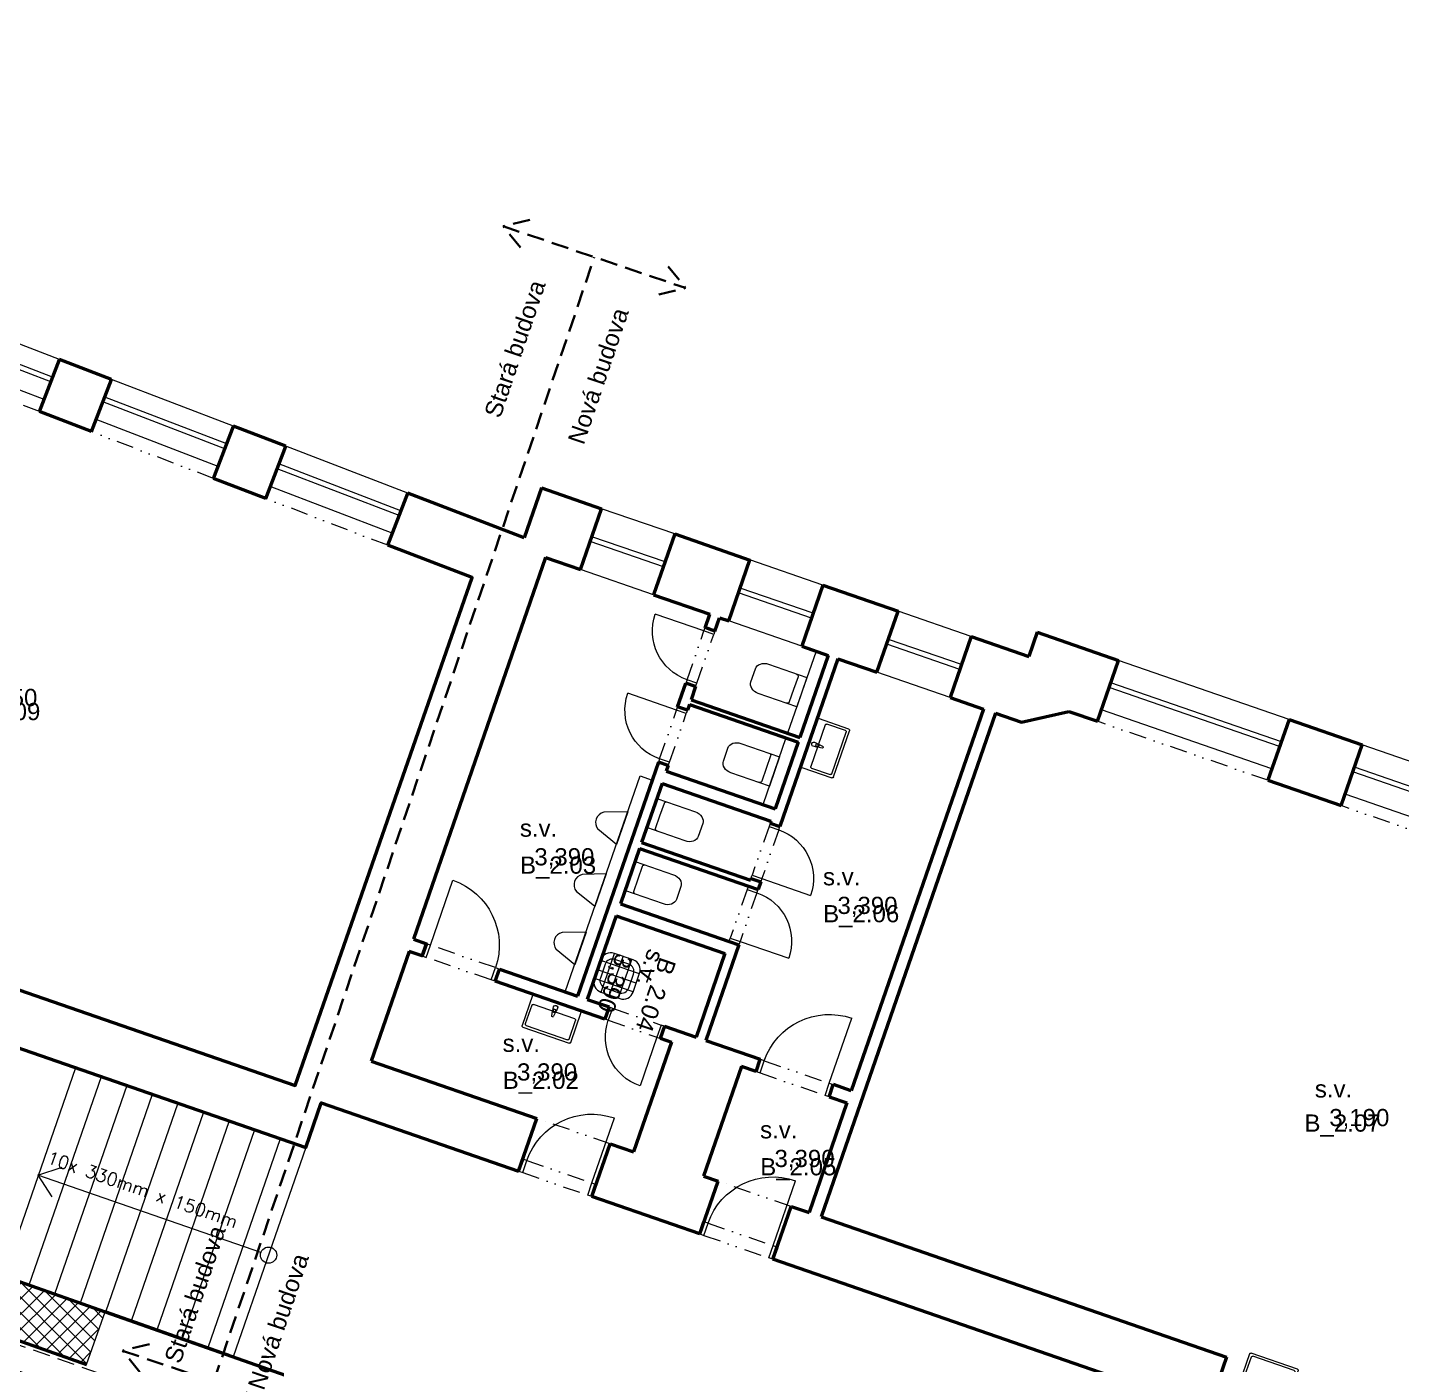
# Model space of a CAD drawing. Header units: millimetres. Extents: x 89194 to 559352, y -753138 to -204019.
# Drawn here: x 346479 to 362466, y -483437 to -467880 of the extents above; entities that cross this region are included whole.
import ezdxf

# ---------------------------------------------------------------- set-up
doc = ezdxf.new("R2010")
doc.units = ezdxf.units.MM
doc.header["$LTSCALE"] = 400
doc.header["$PDMODE"] = 3
for name, pattern in [('DASHED', [0.75, 0.5, -0.25]), ('DIVIDE', [1.25, 0.5, -0.25, 0, -0.25, 0, -0.25]), ('ČÁRKOVANÁ', [0.75, 0.5, -0.25])]:
    doc.linetypes.add(name, pattern=pattern)
for name, color, linetype, lineweight in [('RG_dveře', 3, 'Continuous', 9), ('RG_koty', 7, 'Continuous', 9), ('RG_okna', 3, 'Continuous', 9), ('RG_pohled', 200, 'Continuous', 9), ('RG_popisy', 11, 'Continuous', 9), ('RG_rozhraní mater', 51, 'Continuous', 9), ('RG_schodiště', 94, 'Continuous', 9), ('RG_zařízováky', 4, 'Continuous', 9), ('RG_zdivo nové', 1, 'Continuous', 50), ('RG_zdivo stávající', 30, 'Continuous', 50), ('RG_čerch 2', 6, 'DIVIDE', 9), ('RG_čárkovaně', 40, 'DASHED', 9), ('RG_šrafy', 253, 'Continuous', 9)]:
    doc.layers.add(name, color=color, linetype=linetype, lineweight=lineweight)
doc.styles.add('Arial 100', font='Arial.ttf', dxfattribs={"height": 100})
doc.styles.add('Arial 250', font='Arial Bold.ttf', dxfattribs={"height": 250})
doc.styles.add('Koty', font='romans.shx', dxfattribs={"width": 0.8})
doc.styles.get("Standard").update_dxf_attribs({"font": 'romans.shx', "height": 100})
doc.dimstyles.new('RG_50_vnitřní', dxfattribs={"dimscale": 50, "dimtxt": 2, "dimasz": 1.6, "dimexe": 1.15, "dimexo": 0, "dimgap": 1, "dimtad": 1, "dimdec": 0, "dimrnd": 5, "dimzin": 0, "dimdsep": 46, "dimtxsty": 'Koty', "dimblk1": 'OBLIQUE', "dimblk2": 'OBLIQUE', "dimsah": 1, "dimcen": 0.09, "dimclrd": 256, "dimclre": 256, "dimclrt": 2, "dimazin": 0, "dimtfac": 1, "dimtdec": 0, "dimtmove": 2, "dimatfit": 3, "dimfxl": 1.15, "dimfxlon": 1, "dimtolj": 1, "dimtzin": 0, "dimarcsym": 0})

# ---------------------------------------------------------------- blocks, each defined once
blk = doc.blocks.new('*U63')
blk.add_line((-200, -173), (-200, 627))
for points in [[(-250, -323), (-200, -323), (-200, -173), (-250, -173)], [(650, -323), (600, -323), (600, -173), (650, -173)]]:
    blk.add_lwpolyline(points)
blk.add_arc((-200, -173), 800, 0, 90)
at = {"layer": 'RG_zdivo stávající'}
for p, q in [((-250, -323), (-250, -173)), ((650, -323), (650, -173))]:
    blk.add_line(p, q, dxfattribs=at)
at = {"layer": 'RG_čerch 2'}
for p, q in [((600, -173), (-200, -173)), ((600, -323), (-200, -323))]:
    blk.add_line(p, q, dxfattribs=at)
blk = doc.blocks.new('*U62')
blk.add_line((-200, -173), (-200, 427))
for points in [[(-241, -293), (-200, -293), (-200, -173), (-241, -173)], [(441, -293), (400, -293), (400, -173), (441, -173)]]:
    blk.add_lwpolyline(points)
blk.add_arc((-200, -173), 600, 0, 90)
at = {"layer": 'RG_zdivo stávající'}
for p, q in [((-241, -293), (-241, -173)), ((441, -293), (441, -173))]:
    blk.add_line(p, q, dxfattribs=at)
at = {"layer": 'RG_čerch 2'}
for p, q in [((400, -173), (-200, -173)), ((400, -293), (-200, -293))]:
    blk.add_line(p, q, dxfattribs=at)
blk = doc.blocks.new('*U64')
blk.add_line((-200, -323), (-200, -923))
for points in [[(-241, -173), (-200, -173), (-200, -323), (-241, -323)], [(441, -173), (400, -173), (400, -323), (441, -323)]]:
    blk.add_lwpolyline(points)
blk.add_arc((-200, -323), 600, 270, 0)
at = {"layer": 'RG_zdivo stávající'}
for p, q in [((-241, -173), (-241, -323)), ((441, -173), (441, -323))]:
    blk.add_line(p, q, dxfattribs=at)
at = {"layer": 'RG_čerch 2'}
for p, q in [((400, -173), (-200, -173)), ((400, -323), (-200, -323))]:
    blk.add_line(p, q, dxfattribs=at)
blk = doc.blocks.new('umyv_16')
at = {"layer": 'RG_zařízováky', "linetype": 'Continuous', "lineweight": 20}
for p, q in [((303632, -112272), (303632, -112842)), ((304017, -112257), (303647, -112257)), ((303742, -112302), (303742, -112812)), ((303987, -112287), (303757, -112287)), ((304002, -112812), (304002, -112302)), ((304032, -112842), (304032, -112272)), ((303692, -112532), (303734, -112536)), ((303743, -112540), (303796, -112546)), ((303734, -112578), (303692, -112582)), ((303732, -112544), (303717, -112544)), ((303717, -112544), (303717, -112571)), ((303717, -112571), (303732, -112571)), ((303796, -112568), (303743, -112575)), ((303647, -112857), (304017, -112857)), ((303757, -112827), (303987, -112827))]:
    blk.add_line(p, q, dxfattribs=at)
at = {"layer": 'RG_zařízováky', "linetype": 'Continuous', "lineweight": 20, "extrusion": (0, 0, -1)}
for centre, major_axis, start_param, end_param in [((303647, -112272), (10.6, 10.6), 3.926991, 5.497787), ((303757, -112302), (10.6, 10.6), 3.926991, 5.497787), ((303987, -112302), (-10.6, 10.6), 0.785398, 2.356194), ((304017, -112272), (-10.6, 10.6), 0.785398, 2.356194), ((303692, -112557), (17.7, 17.7), 2.356194, 5.497787), ((303732, -112557), (-14.9, 14.9), 0.875625, 1.35736), ((303732, -112557), (-14.9, 14.9), 1.35736, 3.355029), ((303732, -112557), (-9.62, 9.62), 0.785398, 3.926991), ((303732, -112557), (-14.9, 14.9), 3.355029, 3.836764), ((303795, -112557), (-7.91, 7.91), 0.909996, 3.802393), ((303647, -112842), (-10.6, 10.6), 3.926991, 5.497787), ((303757, -112812), (-10.6, 10.6), 3.926991, 5.497787), ((303987, -112812), (10.6, 10.6), 0.785398, 2.356194), ((304017, -112842), (10.6, 10.6), 0.785398, 2.356194)]:
    blk.add_ellipse(centre, major_axis=major_axis, ratio=1, start_param=start_param, end_param=end_param, dxfattribs=at)
blk = doc.blocks.new('*U61')
blk.add_line((600, -173), (600, 627))
for points in [[(-250, -323), (-200, -323), (-200, -173), (-250, -173)], [(650, -323), (600, -323), (600, -173), (650, -173)]]:
    blk.add_lwpolyline(points)
blk.add_arc((600, -173), 800, 90, 180)
at = {"layer": 'RG_zdivo stávající'}
for p, q in [((-250, -323), (-250, -173)), ((650, -323), (650, -173))]:
    blk.add_line(p, q, dxfattribs=at)
at = {"layer": 'RG_čerch 2'}
for p, q in [((-200, -173), (600, -173)), ((-200, -323), (600, -323))]:
    blk.add_line(p, q, dxfattribs=at)
blk = doc.blocks.new('pis')
at = {"layer": 'RG_zařízováky'}
for p, q in [((142776, -3872), (142776, -3470)), ((142776, -3470), (143038, -3567)), ((142776, -3872), (143038, -3776))]:
    blk.add_line(p, q, dxfattribs=at)
blk.add_arc((142973, -3671), 122, 301.5901, 58.4099, dxfattribs=at)
blk = doc.blocks.new('vylevka')
at = {"layer": 'RG_zařízováky'}
for p, q in [((142143, -3268), (142143, -3745)), ((142253, -3268), (142253, -3745)), ((142357, -3268), (142357, -3745))]:
    blk.add_line(p, q, dxfattribs=at)
for points in [[(142360, -3268), (142128, -3268, 0.414214), (142006, -3391), (142006, -3622, 0.414214), (142128, -3745), (142360, -3745, 0.414214), (142483, -3622), (142483, -3391, 0.414214)], [(142330, -3330), (142160, -3330, 0.414214), (142070, -3420), (142070, -3590, 0.414214), (142160, -3680), (142330, -3680, 0.414214), (142420, -3590), (142420, -3420, 0.414214)]]:
    blk.add_lwpolyline(points, format="xyb", close=True, dxfattribs=at)
for points in [[(142006, -3393), (142483, -3393)], [(142006, -3500), (142483, -3500)], [(142006, -3616), (142483, -3616)]]:
    blk.add_lwpolyline(points, dxfattribs=at)
blk = doc.blocks.new('wc_1')
at = {"layer": 'RG_zařízováky', "linetype": 'Continuous', "lineweight": 20}
for p, q in [((307551, -109986), (307562, -109969)), ((307562, -109969), (307578, -109954)), ((307578, -109954), (307597, -109941)), ((307597, -109941), (307619, -109932)), ((307619, -109932), (307642, -109926)), ((307642, -109926), (307667, -109925)), ((307667, -109925), (308141, -109925)), ((308040, -109950), (308040, -110105)), ((308141, -109925), (308141, -110285)), ((307541, -110025), (307543, -110005)), ((307541, -110185), (307541, -110025)), ((307543, -110005), (307551, -109986)), ((308040, -110105), (308040, -110260)), ((307543, -110204), (307541, -110185)), ((307551, -110223), (307543, -110204)), ((307562, -110240), (307551, -110223)), ((307578, -110255), (307562, -110240)), ((307597, -110268), (307578, -110255)), ((307619, -110277), (307597, -110268)), ((307642, -110283), (307619, -110277)), ((307667, -110285), (307642, -110283)), ((308141, -110285), (307667, -110285))]:
    blk.add_line(p, q, dxfattribs=at)
at = {"layer": 'RG_zařízováky', "linetype": 'Continuous', "lineweight": 20, "extrusion": (0, 0, -1)}
for centre, major_axis, start_param, end_param in [((308009, -109950), (-31.5, 0), 1.570796, 3.141593), ((308009, -110260), (31.5, 0), 0, 1.570796)]:
    blk.add_ellipse(centre, major_axis=major_axis, ratio=0.794118, start_param=start_param, end_param=end_param, dxfattribs=at)
blk = doc.blocks.new('900_1300_1640')
at = {"layer": 'RG_okna'}
for points in [[(139718, -7536), (140618, -7536)], [(139718, -7881), (140618, -7881)], [(139718, -7941), (140618, -7941)], [(139718, -8286), (140618, -8286)]]:
    blk.add_lwpolyline(points, dxfattribs=at)
at = {"layer": 'RG_zdivo stávající'}
for points in [[(139718, -8286), (139718, -7536)], [(140618, -7536), (140618, -8286)]]:
    blk.add_lwpolyline(points, dxfattribs=at)
blk = doc.blocks.new('2100_2070_920')
at = {"layer": 'RG_okna'}
for points in [[(117898, -7976), (119998, -7976)], [(117898, -8251), (119998, -8251)], [(117898, -8311), (119998, -8311)], [(117898, -8586), (119998, -8586)]]:
    blk.add_lwpolyline(points, dxfattribs=at)
at = {"layer": 'RG_zdivo stávající'}
for points in [[(117898, -8586), (117898, -7836)], [(119998, -7836), (119998, -8586)]]:
    blk.add_lwpolyline(points, dxfattribs=at)
at = {"layer": 'RG_čerch 2'}
blk.add_lwpolyline([(117898, -7836), (119998, -7836)], dxfattribs=at)
blk = doc.blocks.new('1520_2900_900_3')
at = {"layer": 'RG_okna'}
for points in [[(93845, -104449), (95365, -104449)], [(93845, -104669), (95365, -104669)], [(93845, -104729), (95365, -104729)], [(93845, -104949), (95365, -104949)]]:
    blk.add_lwpolyline(points, dxfattribs=at)
at = {"layer": 'RG_zdivo stávající'}
for points in [[(93845, -104299), (93845, -104949)], [(95365, -104299), (95365, -104949)]]:
    blk.add_lwpolyline(points, dxfattribs=at)
at = {"layer": 'RG_čerch 2'}
blk.add_lwpolyline([(93845, -104299), (95365, -104299)], dxfattribs=at)
blk = doc.blocks.new('rozdelovnik')
at = {"layer": 'RG_popisy', "linetype": 'ČÁRKOVANÁ', "lineweight": 35}
blk.add_line((348350, -333539), (352777, -320455), dxfattribs=at)
for points in [[(352027, -320021), (351715, -320096)], [(352027, -320021), (351715, -320096)], [(351715, -320096), (353839, -320815)], [(351917, -320345), (351715, -320096)], [(351715, -320096), (353839, -320815)], [(351917, -320345), (351715, -320096)], [(353637, -320566), (353839, -320815)], [(353637, -320566), (353839, -320815)], [(353527, -320889), (353839, -320815)], [(353527, -320889), (353839, -320815)], [(347600, -333105), (347289, -333180)], [(347600, -333105), (347289, -333180)], [(347289, -333180), (349412, -333899)], [(347491, -333429), (347289, -333180)], [(347289, -333180), (349412, -333899)], [(347491, -333429), (347289, -333180)], [(349210, -333650), (349412, -333899)], [(349210, -333650), (349412, -333899)], [(349101, -333973), (349412, -333899)], [(349101, -333973), (349412, -333899)]]:
    blk.add_lwpolyline(points, dxfattribs=at)
at = {"layer": 'RG_popisy', "char_height": 200, "attachment_point": 1, "rotation": 71.3085, "style": 'Arial 250'}
for s, insert in [('\\pi-250;{\\fArial|b0|i0|c238|p34;Stará budova}', (351572, -322041)), ('\\pi-250;{\\fArial|b0|i0|c238|p34;Nová budova}', (352544, -322349)), ('\\pi-250;{\\fArial|b0|i0|c238|p34;Stará budova}', (347850, -333042)), ('\\pi-250;{\\fArial|b0|i0|c238|p34;Nová budova}', (348822, -333351))]:
    blk.add_mtext(s, dxfattribs=dict(at, insert=insert))
blk = doc.blocks.new('_Oblique')
at = {"color": 0, "linetype": 'ByBlock', "lineweight": -2}
blk.add_line((-0.5, -0.5), (0.5, 0.5), dxfattribs=at)
blk = doc.blocks.new('*D496')
at = {"layer": 'Defpoints', "color": 0, "transparency": 16777216}
for p in [(344848, -482621), (352298, -485243), (352186, -485561)]:
    blk.add_point(p, dxfattribs=at)
at = {"layer": 'RG_koty', "lineweight": -2, "transparency": 16777216}
for p, q in [((344757, -482882), (344718, -482990)), ((344737, -482936), (352186, -485561)), ((352205, -485506), (352167, -485615))]:
    blk.add_line(p, q, dxfattribs=at)
at = {"layer": 'RG_koty', "lineweight": -2, "transparency": 16777216, "xscale": 80, "yscale": 80, "zscale": 80}
for p, rotation in [((344737, -482936), 160.5898273154065), ((352186, -485561), 340.5898273154065)]:
    blk.add_blockref('_Oblique', p, dxfattribs=dict(at, rotation=rotation))
at = {"layer": 'RG_koty', "color": 2, "transparency": 16777216, "insert": (348495, -484154), "char_height": 100, "attachment_point": 5, "rotation": 340.5898, "style": 'Koty'}
blk.add_mtext('\\A1;7900', dxfattribs=at)

msp = doc.modelspace()

# ---------------------------------------------------------------- hatches: boundary and pattern name
at = {"layer": 'RG_šrafy'}
h = msp.add_hatch(dxfattribs=at)
h.set_pattern_fill('ANSI37', color=256, scale=40)
h.set_pattern_definition([(45, (-38756.65, -88521.15), (-89.80256, 89.80256), []), (135, (-38756.65, -88521.15), (-89.80256, -89.80256), [])])
h.paths.add_polyline_path([(352776.7, -559723.7), (352560.8, -560335.8), (352738.3, -560398.3), (352738.3, -560396.7), (354230.3, -560923.8), (354445.9, -560311.5)])
h.paths.add_polyline_path([(338061.1, -404661.8), (338099.3, -404553.4), (337599.9, -404377.5), (337384.1, -404990.7), (337775, -405128.3), (337883.5, -405166.5)])
h.paths.add_polyline_path([(340797.9, -405503.5), (340582, -406116.6), (341902.5, -406581.6), (342118.4, -405968.5)])
h.paths.add_polyline_path([(345448, -407140.8), (344127.5, -406675.8), (344098.1, -406759.1), (343911.6, -407288.9), (344548.3, -407514.9), (344848.3, -407620.5), (345232.1, -407753.9)])
h.paths.add_polyline_path([(346042.2, -407350), (347362.8, -407814.9), (347146.9, -408428), (345825.3, -407963.8)])
h.paths.add_polyline_path([(354417, -410298.6), (352747.9, -409711), (352532, -410324), (352738.3, -410396.7), (354201.5, -410911.9)])
h.paths.add_polyline_path([(334948.3, -479098.2), (334238.5, -479099.2), (334238.5, -479749.5), (334948.3, -479748.2)])
h.paths.add_polyline_path([(338921.8, -479844.1), (337601.3, -479379.1), (337384.1, -479995.6), (337775, -480129.4), (337774.9, -480129.4), (337882.3, -480167.3), (338705.8, -480457.2)])
h.paths.add_polyline_path([(345448.8, -482142.9), (344128.3, -481677.8), (343912.1, -482291.6), (344548.3, -482515.8), (344848.3, -482621.5), (345235.5, -482756.9)])
h.paths.add_polyline_path([(346061.9, -482358.8), (345846, -482971.9), (347166.5, -483436.9), (347382.4, -482823.9)])
h.paths.add_polyline_path([(350038, -483759.1), (349822, -484372.2), (351491.5, -484960.2), (351707.5, -484347.1)])
h.paths.add_polyline_path([(352776.7, -484723.7), (352561.3, -485335.4), (352738.3, -485397.7), (354230.3, -485924.7), (354446.2, -485311.7)])
h.paths.add_polyline_path([(334948.3, -554097.2), (334238.5, -554098.2), (334238.5, -554748.5), (334948.3, -554747.2)])
h.paths.add_polyline_path([(337601.3, -554378.1), (337385.3, -554991.1), (337385.3, -554991.2), (337775, -555128.4), (337883.3, -555166.6), (338705.8, -555456.2), (338921.8, -554843.1)])
h.paths.add_polyline_path([(345448.8, -557141.9), (344128.3, -556676.8), (343912.1, -557290.8), (344548.3, -557514.9), (344848.3, -557620.5), (345231.9, -557754.6)])
h.paths.add_polyline_path([(346061.9, -557357.8), (345846, -557970.9), (347166.5, -558436), (347382.4, -557822.9)])
h.paths.add_polyline_path([(350038, -558758.1), (349822, -559371.2), (351491.5, -559959.2), (351707.1, -559347), (351616.6, -559315.1)])
h.paths.add_polyline_path([(353364.6, -413013.3), (353364.6, -412587.3), (352952.5, -412587.3), (352952.5, -413013.3)])

# ---------------------------------------------------------------- linework, layer by layer
at = {"layer": 'RG_pohled'}
for points in [[(355465.4, -476140.7), (355796, -475185.8), (355654.3, -475136.8), (355323.7, -476091.6)], [(355304.4, -476147.1), (355035.4, -476924.2), (355177.1, -476973.3), (355446.2, -476196.2)]]:
    msp.add_lwpolyline(points, dxfattribs=at)
msp.add_lwpolyline([(352878.6, -479149.4), (352736.8, -479100.4), (353606.7, -476588.2), (353748.4, -476637.3)], close=True, dxfattribs=at)
at = {"layer": 'RG_rozhraní mater'}
msp.add_lwpolyline([(347166.5, -483436.9), (347382.4, -482823.9)], dxfattribs=at)
at = {"layer": 'RG_schodiště'}
for p, q in [((347038.9, -479984.7), (346200, -482407.4)), ((347336.5, -480087.8), (346497.1, -482512.1)), ((347634.2, -480190.8), (346794.2, -482616.7)), ((347931.9, -480293.9), (347091.3, -482721.4)), ((348229.5, -480397), (347388.5, -482826)), ((348527.2, -480500), (347685.6, -482930.6)), ((348824.8, -480603.1), (347982.7, -483035.3)), ((349122.5, -480706.2), (348279.8, -483139.9)), ((349420.2, -480809.2), (348576.9, -483244.6)), ((349717.8, -480912.3), (348874, -483349.2)), ((346601.3, -481235.4), (346884.2, -481139.3)), ((349194.8, -482133.4), (346601.3, -481235.4)), ((346601.3, -481235.4), (346764.2, -481485.8))]:
    msp.add_line(p, q, dxfattribs=at)
msp.add_circle((349284.3, -482164.4), 94.7, dxfattribs=at)
at = {"layer": 'RG_zdivo nové'}
for points in [[(346061.9, -482358.8), (347382.4, -482823.9)], [(345846, -482971.9), (347166.5, -483436.9)]]:
    msp.add_lwpolyline(points, dxfattribs=at)
at = {"layer": 'RG_zdivo stávající'}
for p, q in [((352460, -473237.1), (352258.7, -473818.6)), ((352460, -473237.1), (353159.3, -473479.2)), ((354009.8, -473773.7), (354883.9, -474076.3)), ((352507.6, -474047.2), (350969.8, -478488.5)), ((352507.6, -474047.2), (352913.9, -474187.9)), ((355734.3, -474370.8), (356608.4, -474673.4)), ((353764.4, -474482.4), (354416.4, -474708.1)), ((354529.8, -474747.4), (354638.5, -474785)), ((358227.9, -474916.7), (358129.8, -475200.2)), ((358227.9, -474916.7), (359172.9, -475243.9)), ((355488.9, -475079.5), (355796, -475185.8)), ((357458.9, -474967.9), (358129.8, -475200.2)), ((355909.4, -475225.1), (355233.8, -477176.5)), ((355796, -475185.8), (355465.4, -476140.7)), ((355909.4, -475225.1), (356363, -475382.2)), ((354199.2, -475702.3), (355465.4, -476140.7)), ((357213.5, -475676.6), (357600.9, -475810.8)), ((354179.9, -475757.8), (355446.2, -476196.2)), ((357742.6, -475859.8), (355714.1, -481718.6)), ((357600.9, -475810.8), (356063.1, -480252.1)), ((357742.6, -475859.8), (358044, -475964.2)), ((358044, -475964.2), (358595.5, -475837.7)), ((358595.5, -475837.7), (358927.5, -475952.6)), ((358595.5, -475837.7), (358927.5, -475952.6)), ((361157.3, -475931), (362007.8, -476225.5)), ((355446.2, -476196.2), (355177.1, -476973.3)), ((353820.6, -476429), (352878.6, -479149.4)), ((353910.9, -476534.8), (355177.1, -476973.3)), ((353861.8, -476676.6), (353623.5, -477364.8)), ((353861.8, -476676.6), (355128.1, -477115)), ((360911.9, -476639.7), (361762.4, -476934.2)), ((353600.4, -477431.4), (353377.5, -478075.2)), ((353600.4, -477431.4), (354866.7, -477869.8)), ((353623.5, -477364.8), (354889.8, -477803.2)), ((354897.4, -477781), (354889.8, -477803.2)), ((353377.5, -478075.2), (354643.8, -478513.7)), ((353328.4, -478217), (352992, -479188.7)), ((353328.4, -478217), (354594.7, -478655.4)), ((350920.7, -478630.3), (350479, -479905.9)), ((354594.7, -478655.4), (354258.2, -479627.1)), ((351971.4, -478835.3), (352878.6, -479149.4)), ((352992, -479188.7), (353246.2, -479276.7)), ((353890, -479499.7), (354258.2, -479627.1)), ((353972.9, -479687.1), (353531.2, -480962.8)), ((353841, -479641.4), (353972.9, -479687.1)), ((354371.6, -479666.4), (355004.7, -479885.6)), ((350479, -479905.9), (352406.7, -480573.4)), ((354785.6, -479968.5), (354343.9, -481244.2)), ((355806.1, -480321.8), (356014, -480393.8)), ((356014, -480393.8), (355572.3, -481669.5)), ((353257.2, -480867.9), (353531.2, -480962.8)), ((354343.9, -481244.2), (354514, -481303.1)), ((355364.4, -481597.5), (355572.3, -481669.5)), ((355714.1, -481718.6), (360428.2, -483350.9)), ((348816.1, -483328.8), (347382.4, -482823.9)), ((360428.2, -483350.9), (360342.8, -483597.7))]:
    msp.add_line(p, q, dxfattribs=at)
for points in [[(347458.1, -471975.9), (346851.3, -471743)], [(347225.2, -472582.7), (346618.4, -472349.8)], [(349484, -472753.6), (348877.2, -472520.6)], [(349251.1, -473360.4), (348644.2, -473127.4)], [(352258.7, -473818.6), (350903.1, -473298.3)], [(343450.2, -478063.9), (349595.7, -480190.8), (351654.1, -474280.9), (350670.1, -473905.1)], [(354362.5, -474863.7), (354416.4, -474708.1)], [(354475.9, -474902.9), (354529.8, -474747.4)], [(354043.5, -475785.1), (354139.6, -475507.5)], [(354253, -475546.8), (354199.2, -475702.3)], [(354179.9, -475757.8), (354156.9, -475824.4)], [(353934, -476468.2), (353910.9, -476534.8)], [(355128.1, -477115), (355120.4, -477137.2)], [(355010.8, -477820.3), (354980.1, -477909.1)], [(350969.8, -478488.5), (351121, -478540.9), (351071.9, -478682.6), (350920.7, -478630.3)], [(354757.2, -478552.9), (354371.6, -479666.4)], [(343771.2, -479172.6), (343645.8, -479499.4), (343972.6, -479624.8), (344210.3, -479005.3), (349717.8, -480912.3), (349897.8, -480392.6), (352194, -481187.6)], [(353197.1, -479418.5), (351922.4, -478977.1)], [(354955.7, -480027.4), (354785.6, -479968.5)], [(356063.1, -480252.1), (355855.2, -480180.1)], [(352194, -481187.6), (352406.7, -480573.4)], [(353044.5, -481482.1), (353257.2, -480867.9)], [(354301.3, -481917.3), (354514, -481303.1)], [(354301.3, -481917.3), (353044.5, -481482.1)], [(355151.7, -482211.8), (355364.4, -481597.5)], [(362465.7, -484744.2), (355151.7, -482211.8)], [(347382.4, -482823.9), (350038, -483759.1)]]:
    msp.add_lwpolyline(points, dxfattribs=at)
at = {"layer": 'RG_čerch 2'}
for points in [[(353257.2, -480867.9), (352406.7, -480573.4)], [(355364.4, -481597.5), (354514, -481303.1)]]:
    msp.add_lwpolyline(points, dxfattribs=at)
at = {"layer": 'RG_čárkovaně'}
msp.add_lwpolyline([(344848.3, -482669.2), (352298.4, -485292)], dxfattribs=at)

# ---------------------------------------------------------------- block references
at = {"layer": 'RG_dveře', "ltscale": 0.1, "xscale": -1}
for name, p, rotation in [('*U62', (354120.7, -475034.6), 70.90158842888192), ('*U62', (353801.6, -475956.1), 70.90158842888192), ('*U62', (355252.7, -477649.4), 250.9015884288819), ('*U61', (351791.7, -478590.4), 340.901588428882), ('*U62', (354999, -478382), 250.9015884288819), ('*U63', (355675.5, -479935.2), 340.901588428882), ('*U64', (353719.1, -479257.8), 340.901588428882), ('*U63', (352913.8, -481095.4), 340.901588428882), ('*U63', (355021.1, -481825.1), 340.901588428882)]:
    msp.add_blockref(name, p, dxfattribs=dict(at, rotation=rotation))
at = {"layer": 'RG_okna'}
for name, p, rotation in [('1520_2900_900_3', (396852.7, -603352.3), 159.0000000000572), ('1520_2900_900_3', (398878.6, -604130), 159.0000000000572), ('1520_2900_900_3', (400904.5, -604907.6), 159.0000000000572), ('900_1300_1640', (483326.4, -527318), 160.901588428882), ('900_1300_1640', (485051, -527915.1), 160.901588428882), ('900_1300_1640', (486775.5, -528512.3), 160.901588428882), ('2100_2070_920', (469756.8, -522619.5), 160.901588428882), ('2100_2070_920', (472591.7, -523601.1), 160.901588428882)]:
    msp.add_blockref(name, p, dxfattribs=dict(at, rotation=rotation))
at = {"layer": 'RG_popisy'}
msp.add_blockref('rozdelovnik', (297.2, -150096.5), dxfattribs=at)
at = {"layer": 'RG_zařízováky'}
for name, p, rotation in [('wc_1', (100334, -270748.8), 340.9015884288819), ('umyv_16', (105480.2, -270493), 340.9015884288819), ('wc_1', (100014.9, -271670.3), 340.9015884288819), ('wc_1', (608897.7, -681886.1), 160.901588428882), ('pis', (487113, -527379.1), 160.901588428882), ('pis', (486862.2, -528103.3), 160.901588428882), ('wc_1', (608644, -682618.7), 160.901588428882), ('pis', (486628.3, -528778.8), 160.901588428882), ('vylevka', (486606.3, -528771), 160.901588428882), ('umyv_16', (558350.5, -229135.1), 250.9015884288818), ('umyv_16', (155146.3, -733866.1), 70.90158842888194)]:
    msp.add_blockref(name, p, dxfattribs=dict(at, rotation=rotation))

# ---------------------------------------------------------------- texts
at = {"layer": 'RG_koty', "char_height": 200, "width": 12.645, "attachment_point": 5, "style": 'Arial 100'}
for s, insert in [('\\pxi-3,l4,qc,t4;s.v.^I4,250', (345844.8, -475527.8)), ('\\pxi-3,l4,qc,t4;s.v.^I3,390', (352325.9, -477381.4)), ('\\pxi-3,l4,qc,t4;s.v.^I3,390', (355852.4, -477946.6)), ('\\pxi-3,l4,qc,t4;s.v.^I3,390', (352125.2, -479884.6)), ('\\pxi-3,l4,qc,t4;s.v.^I3,190', (361574.9, -480415.4)), ('\\pxi-3,l4,qc,t4;s.v.^I3,390', (355120.4, -480891))]:
    msp.add_mtext(s, dxfattribs=dict(at, insert=insert))
at = {"layer": 'RG_koty', "insert": (353584.5, -478671.8), "char_height": 200, "width": 12.645, "attachment_point": 5, "rotation": 250.90159, "style": 'Arial 100'}
msp.add_mtext('\\pxi-3,l4,qc,t4;s.v.^I3,390', dxfattribs=at)
at = {"layer": 'RG_popisy', "char_height": 200, "attachment_point": 1, "style": 'Arial 250'}
for s, insert in [('\\pxi-1.25,qc;{\\fArial|b0|i0|c238|p34;A_2.09}', (345993.6, -475739.2)), ('\\pxi-1.25,qc;{\\fArial|b0|i0|c238|p34;B_2.03}', (352460.1, -477526.3)), ('\\pxi-1.25,qc;{\\fArial|b0|i0|c238|p34;B_2.06}', (355986.6, -478091.5)), ('\\pxi-1.25,qc;{\\fArial|b0|i0|c238|p34;B_2.02}', (352259.4, -480029.5)), ('\\pxi-1.25,qc;{\\fArial|b0|i0|c238|p34;B_2.07}', (361586.4, -480527.6)), ('\\pxi-1.25,qc;{\\fArial|b0|i0|c238|p34;B_2.05}', (355254.6, -481035.9))]:
    msp.add_mtext(s, dxfattribs=dict(at, insert=insert))
at = {"layer": 'RG_popisy', "insert": (353948.4, -478985.2), "char_height": 200, "attachment_point": 1, "rotation": 250.90159, "style": 'Arial 250'}
msp.add_mtext('\\pxi-1.25,qc;{\\fArial|b0|i0|c238|p34;B_2.04}', dxfattribs=at)
at = {"layer": 'RG_schodiště', "ltscale": 0.1, "insert": (346742.3, -480949.9), "char_height": 150, "attachment_point": 1, "rotation": 340.90159}
msp.add_mtext_dynamic_manual_height_columns('10x 330mm x 150mm', width=3538.869, gutter_width=500, heights=[0], dxfattribs=at)

# ---------------------------------------------------------------- dimensions: what is measured, and where the dimension line sits
at = {"layer": 'RG_koty'}
dim = msp.add_linear_dim(base=(352186.3, -485560.7), p1=(344848.3, -482621.5), p2=(352298.3, -485242.8), angle=160.58983, dimstyle='RG_50_vnitřní', dxfattribs=at)
dim.commit()
dim.dimension.update_dxf_attribs({"geometry": '*D496', "text_midpoint": (348495.1, -484154)})

doc.saveas('drawing.dxf')
